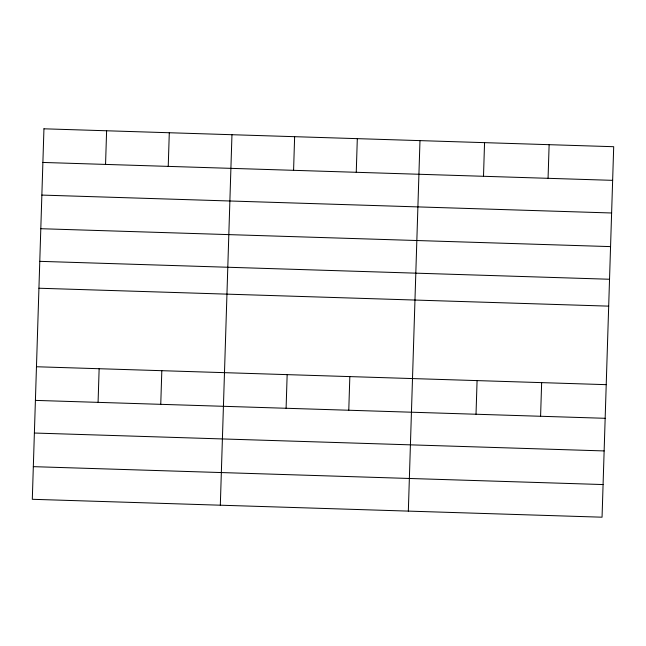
<?xml version="1.0" encoding="UTF-8"?>
<svg xmlns="http://www.w3.org/2000/svg" width="646" height="646" viewBox="0 0 646 646"><rect width="100%" height="100%" fill="white"/><g stroke="black" fill="none" stroke-linecap="round" stroke-linejoin="round"><path stroke-width="0.97" d="M98.079 402.361L99.137 368.721M105.556 164.415L106.614 130.775M160.757 404.331L161.815 370.691M168.235 166.385L169.292 132.745M220.318 505.196L227.788 267.501M227.796 267.25L231.962 134.715M286.097 408.272L287.155 374.632M293.583 170.326L294.633 136.686M348.775 410.242L349.833 376.602M356.253 172.296L357.311 138.656M408.337 511.107L415.806 273.411M415.814 273.161L419.981 140.626M476.021 414.239L477.079 380.599M483.499 176.293L484.557 142.653M540.589 416.266L541.647 382.626M548.066 178.32L549.124 144.68M42.886 162.445L612.642 180.347M41.861 195.084L611.617 212.986M40.803 228.708L610.559 246.61M39.777 261.339L609.533 279.25M38.93 288.229L608.693 306.139M36.467 366.75L606.223 384.661M35.409 400.391L605.165 418.301M34.383 433.03L604.139 450.932M33.326 466.654L603.081 484.557M43.944 128.804L32.3 499.293L602.056 517.196L613.7 146.707L43.944 128.804"/></g></svg>
